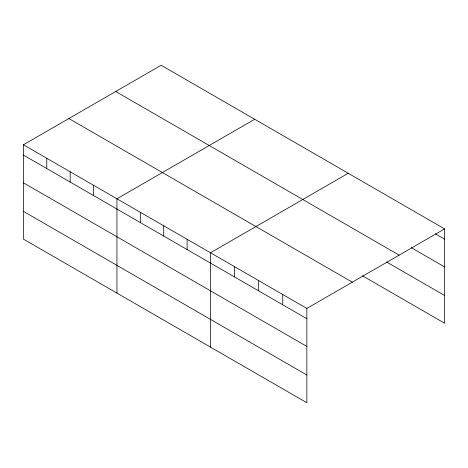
<?xml version="1.0" encoding="UTF-8"?>
<svg xmlns="http://www.w3.org/2000/svg" width="468" height="468" viewBox="0 0 468 468"><rect width="100%" height="100%" fill="white"/><g stroke="black" fill="none" stroke-linecap="round" stroke-linejoin="round"><path stroke-width="0.7" d="M23.4 144.782L306.85 308.43L306.85 402.743L23.4 239.095L23.4 144.782L161.15 65.257L444.6 228.905L444.6 323.218L362.437 275.781M254.686 119.258L116.941 198.789L116.941 293.103M348.227 173.265L210.477 252.79L210.477 347.104M306.85 308.43L444.6 228.905M435.334 233.824L444.6 239.171M411.237 247.648L444.6 266.906M115.69 91.5L399.145 255.148M386.527 261.957L444.6 295.483M68.855 118.539L352.31 282.186M23.4 155.054L306.85 318.702M23.4 182.783L306.85 346.437M23.4 211.361L306.85 375.008M282.76 294.524L282.76 304.791M258.664 280.613L258.664 290.88M234.573 266.701L234.573 276.968M187.095 239.288L187.095 249.561M163.706 225.787L163.706 236.059M140.324 212.291L140.324 222.557M93.553 185.287L93.553 195.554M70.171 171.785L70.171 182.052M46.782 158.283L46.782 168.55"/></g></svg>
